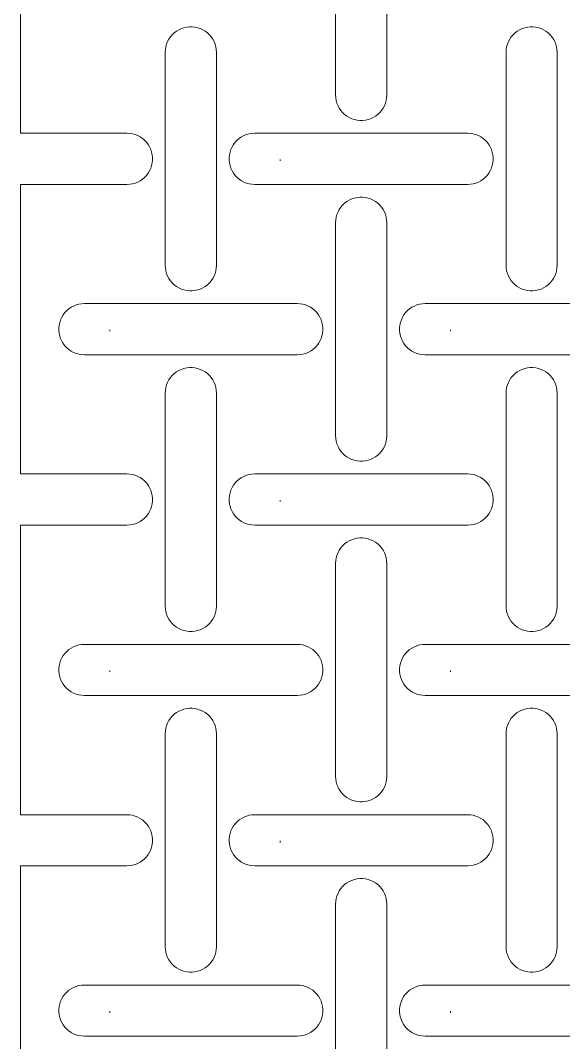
# Model space of a CAD drawing. Header units: metres. Extents: x 0 to 140, y 0 to 240.
# Drawn here: x 0 to 31.9, y 58.1 to 118.1 of the extents above; entities that cross this region are included whole.
import ezdxf

# ---------------------------------------------------------------- set-up
doc = ezdxf.new("R2010")
doc.units = ezdxf.units.M
doc.layers.add('TOP', color=1, linetype='Continuous', lineweight=0)

msp = doc.modelspace()

# ---------------------------------------------------------------- linework, layer by layer
at = {"layer": 'TOP'}
for p, q in [((0, 111.5), (0, 128.5)), ((18.5, 113.75), (18.5, 126.25)), ((21.5, 113.75), (21.5, 126.25)), ((9.297, 117.575), (9.445, 117.643)), ((9.445, 117.643), (9.599, 117.695)), ((9.599, 117.695), (9.757, 117.73)), ((9.757, 117.73), (9.919, 117.748)), ((9.919, 117.748), (10.081, 117.748)), ((10.081, 117.748), (10.243, 117.73)), ((10.243, 117.73), (10.401, 117.695)), ((10.401, 117.695), (10.555, 117.643)), ((10.555, 117.643), (10.703, 117.575)), ((29.297, 117.575), (29.445, 117.643)), ((29.445, 117.643), (29.599, 117.695)), ((29.599, 117.695), (29.757, 117.73)), ((29.757, 117.73), (29.919, 117.748)), ((29.919, 117.748), (30.081, 117.748)), ((30.081, 117.748), (30.243, 117.73)), ((30.243, 117.73), (30.401, 117.695)), ((30.401, 117.695), (30.555, 117.643)), ((30.555, 117.643), (30.703, 117.575)), ((8.639, 116.88), (8.715, 117.023)), ((8.715, 117.023), (8.806, 117.158)), ((8.806, 117.158), (8.911, 117.282)), ((8.911, 117.282), (9.029, 117.393)), ((9.029, 117.393), (9.158, 117.492)), ((9.158, 117.492), (9.297, 117.575)), ((10.703, 117.575), (10.842, 117.492)), ((10.842, 117.492), (10.971, 117.393)), ((10.971, 117.393), (11.089, 117.282)), ((11.089, 117.282), (11.194, 117.158)), ((11.194, 117.158), (11.285, 117.023)), ((11.285, 117.023), (11.361, 116.88)), ((28.639, 116.88), (28.715, 117.023)), ((28.715, 117.023), (28.806, 117.158)), ((28.806, 117.158), (28.911, 117.282)), ((28.911, 117.282), (29.029, 117.393)), ((29.029, 117.393), (29.158, 117.492)), ((29.158, 117.492), (29.297, 117.575)), ((30.703, 117.575), (30.842, 117.492)), ((30.842, 117.492), (30.971, 117.393)), ((30.971, 117.393), (31.089, 117.282)), ((31.089, 117.282), (31.194, 117.158)), ((31.194, 117.158), (31.285, 117.023)), ((31.285, 117.023), (31.361, 116.88)), ((8.5, 116.25), (8.509, 116.412)), ((8.509, 116.412), (8.535, 116.572)), ((8.535, 116.572), (8.579, 116.729)), ((8.579, 116.729), (8.639, 116.88)), ((11.361, 116.88), (11.421, 116.729)), ((11.421, 116.729), (11.465, 116.572)), ((11.465, 116.572), (11.491, 116.412)), ((11.491, 116.412), (11.5, 116.25)), ((28.5, 116.25), (28.509, 116.412)), ((28.509, 116.412), (28.535, 116.572)), ((28.535, 116.572), (28.579, 116.729)), ((28.579, 116.729), (28.639, 116.88)), ((31.361, 116.88), (31.421, 116.729)), ((31.421, 116.729), (31.465, 116.572)), ((31.465, 116.572), (31.491, 116.412)), ((31.491, 116.412), (31.5, 116.25)), ((8.5, 103.75), (8.5, 116.25)), ((11.5, 103.75), (11.5, 116.25)), ((28.5, 103.75), (28.5, 116.25)), ((31.5, 103.75), (31.5, 116.25)), ((18.5, 113.75), (18.509, 113.588)), ((18.509, 113.588), (18.535, 113.428)), ((18.535, 113.428), (18.579, 113.271)), ((21.421, 113.271), (21.465, 113.428)), ((21.465, 113.428), (21.491, 113.588)), ((21.491, 113.588), (21.5, 113.75)), ((18.579, 113.271), (18.639, 113.12)), ((18.639, 113.12), (18.715, 112.977)), ((18.715, 112.977), (18.806, 112.842)), ((18.806, 112.842), (18.911, 112.718)), ((21.089, 112.718), (21.194, 112.842)), ((21.194, 112.842), (21.285, 112.977)), ((21.285, 112.977), (21.361, 113.12)), ((21.361, 113.12), (21.421, 113.271)), ((18.911, 112.718), (19.029, 112.607)), ((19.029, 112.607), (19.158, 112.508)), ((19.158, 112.508), (19.297, 112.425)), ((19.297, 112.425), (19.445, 112.357)), ((19.445, 112.357), (19.599, 112.305)), ((19.599, 112.305), (19.757, 112.27)), ((19.757, 112.27), (19.919, 112.252)), ((19.919, 112.252), (20.081, 112.252)), ((20.081, 112.252), (20.243, 112.27)), ((20.243, 112.27), (20.401, 112.305)), ((20.401, 112.305), (20.555, 112.357)), ((20.555, 112.357), (20.703, 112.425)), ((20.703, 112.425), (20.842, 112.508)), ((20.842, 112.508), (20.971, 112.607)), ((20.971, 112.607), (21.089, 112.718)), ((0, 111.5), (6.25, 111.5)), ((6.25, 111.5), (6.412, 111.491)), ((6.412, 111.491), (6.572, 111.465)), ((6.572, 111.465), (6.729, 111.421)), ((6.729, 111.421), (6.88, 111.361)), ((6.88, 111.361), (7.023, 111.285)), ((7.023, 111.285), (7.158, 111.194)), ((7.158, 111.194), (7.282, 111.089)), ((7.282, 111.089), (7.393, 110.971)), ((12.607, 110.971), (12.718, 111.089)), ((12.718, 111.089), (12.842, 111.194)), ((12.842, 111.194), (12.977, 111.285)), ((12.977, 111.285), (13.12, 111.361)), ((13.12, 111.361), (13.271, 111.421)), ((13.271, 111.421), (13.428, 111.465)), ((13.428, 111.465), (13.588, 111.491)), ((13.588, 111.491), (13.75, 111.5)), ((13.75, 111.5), (26.25, 111.5)), ((26.25, 111.5), (26.412, 111.491)), ((26.412, 111.491), (26.572, 111.465)), ((26.572, 111.465), (26.729, 111.421)), ((26.729, 111.421), (26.88, 111.361)), ((26.88, 111.361), (27.023, 111.285)), ((27.023, 111.285), (27.158, 111.194)), ((27.158, 111.194), (27.282, 111.089)), ((27.282, 111.089), (27.393, 110.971)), ((7.393, 110.971), (7.492, 110.842)), ((7.492, 110.842), (7.575, 110.703)), ((7.575, 110.703), (7.643, 110.555)), ((7.643, 110.555), (7.695, 110.401)), ((7.695, 110.401), (7.73, 110.243)), ((12.27, 110.243), (12.305, 110.401)), ((12.305, 110.401), (12.357, 110.555)), ((12.357, 110.555), (12.425, 110.703)), ((12.425, 110.703), (12.508, 110.842)), ((12.508, 110.842), (12.607, 110.971)), ((27.393, 110.971), (27.492, 110.842)), ((27.492, 110.842), (27.575, 110.703)), ((27.575, 110.703), (27.643, 110.555)), ((27.643, 110.555), (27.695, 110.401)), ((27.695, 110.401), (27.73, 110.243)), ((7.73, 110.243), (7.748, 110.081)), ((7.748, 109.919), (7.73, 109.757)), ((7.748, 110.081), (7.748, 109.919)), ((12.252, 110.081), (12.27, 110.243)), ((12.252, 109.919), (12.252, 110.081)), ((12.27, 109.757), (12.252, 109.919)), ((27.73, 110.243), (27.748, 110.081)), ((27.748, 109.919), (27.73, 109.757)), ((27.748, 110.081), (27.748, 109.919)), ((7.575, 109.297), (7.492, 109.158)), ((7.643, 109.445), (7.575, 109.297)), ((7.695, 109.599), (7.643, 109.445)), ((7.73, 109.757), (7.695, 109.599)), ((12.305, 109.599), (12.27, 109.757)), ((12.357, 109.445), (12.305, 109.599)), ((12.425, 109.297), (12.357, 109.445)), ((12.508, 109.158), (12.425, 109.297)), ((27.575, 109.297), (27.492, 109.158)), ((27.643, 109.445), (27.575, 109.297)), ((27.695, 109.599), (27.643, 109.445)), ((27.73, 109.757), (27.695, 109.599)), ((6.88, 108.639), (6.729, 108.579)), ((7.023, 108.715), (6.88, 108.639)), ((7.158, 108.806), (7.023, 108.715)), ((7.282, 108.911), (7.158, 108.806)), ((7.393, 109.029), (7.282, 108.911)), ((7.492, 109.158), (7.393, 109.029)), ((12.607, 109.029), (12.508, 109.158)), ((12.718, 108.911), (12.607, 109.029)), ((12.842, 108.806), (12.718, 108.911)), ((12.977, 108.715), (12.842, 108.806)), ((13.12, 108.639), (12.977, 108.715)), ((13.271, 108.579), (13.12, 108.639)), ((26.88, 108.639), (26.729, 108.579)), ((27.023, 108.715), (26.88, 108.639)), ((27.158, 108.806), (27.023, 108.715)), ((27.282, 108.911), (27.158, 108.806)), ((27.393, 109.029), (27.282, 108.911)), ((27.492, 109.158), (27.393, 109.029)), ((0, 108.5), (6.25, 108.5)), ((0, 91.5), (0, 108.5)), ((6.412, 108.509), (6.25, 108.5)), ((6.572, 108.535), (6.412, 108.509)), ((6.729, 108.579), (6.572, 108.535)), ((13.428, 108.535), (13.271, 108.579)), ((13.588, 108.509), (13.428, 108.535)), ((13.75, 108.5), (13.588, 108.509)), ((13.75, 108.5), (26.25, 108.5)), ((26.412, 108.509), (26.25, 108.5)), ((26.572, 108.535), (26.412, 108.509)), ((26.729, 108.579), (26.572, 108.535)), ((19.029, 107.393), (19.158, 107.492)), ((19.158, 107.492), (19.297, 107.575)), ((19.297, 107.575), (19.445, 107.643)), ((19.445, 107.643), (19.599, 107.695)), ((19.599, 107.695), (19.757, 107.73)), ((19.757, 107.73), (19.919, 107.748)), ((19.919, 107.748), (20.081, 107.748)), ((20.081, 107.748), (20.243, 107.73)), ((20.243, 107.73), (20.401, 107.695)), ((20.401, 107.695), (20.555, 107.643)), ((20.555, 107.643), (20.703, 107.575)), ((20.703, 107.575), (20.842, 107.492)), ((20.842, 107.492), (20.971, 107.393)), ((18.579, 106.729), (18.639, 106.88)), ((18.639, 106.88), (18.715, 107.023)), ((18.715, 107.023), (18.806, 107.158)), ((18.806, 107.158), (18.911, 107.282)), ((18.911, 107.282), (19.029, 107.393)), ((20.971, 107.393), (21.089, 107.282)), ((21.089, 107.282), (21.194, 107.158)), ((21.194, 107.158), (21.285, 107.023)), ((21.285, 107.023), (21.361, 106.88)), ((21.361, 106.88), (21.421, 106.729)), ((18.5, 106.25), (18.509, 106.412)), ((18.5, 93.75), (18.5, 106.25)), ((18.509, 106.412), (18.535, 106.572)), ((18.535, 106.572), (18.579, 106.729)), ((21.421, 106.729), (21.465, 106.572)), ((21.465, 106.572), (21.491, 106.412)), ((21.491, 106.412), (21.5, 106.25)), ((21.5, 93.75), (21.5, 106.25)), ((8.5, 103.75), (8.509, 103.588)), ((8.509, 103.588), (8.535, 103.428)), ((8.535, 103.428), (8.579, 103.271)), ((8.579, 103.271), (8.639, 103.12)), ((11.361, 103.12), (11.421, 103.271)), ((11.421, 103.271), (11.465, 103.428)), ((11.465, 103.428), (11.491, 103.588)), ((11.491, 103.588), (11.5, 103.75)), ((28.5, 103.75), (28.509, 103.588)), ((28.509, 103.588), (28.535, 103.428)), ((28.535, 103.428), (28.579, 103.271)), ((28.579, 103.271), (28.639, 103.12)), ((31.361, 103.12), (31.421, 103.271)), ((31.421, 103.271), (31.465, 103.428)), ((31.465, 103.428), (31.491, 103.588)), ((31.491, 103.588), (31.5, 103.75)), ((8.639, 103.12), (8.715, 102.977)), ((8.715, 102.977), (8.806, 102.842)), ((8.806, 102.842), (8.911, 102.718)), ((8.911, 102.718), (9.029, 102.607)), ((9.029, 102.607), (9.158, 102.508)), ((10.842, 102.508), (10.971, 102.607)), ((10.971, 102.607), (11.089, 102.718)), ((11.089, 102.718), (11.194, 102.842)), ((11.194, 102.842), (11.285, 102.977)), ((11.285, 102.977), (11.361, 103.12)), ((28.639, 103.12), (28.715, 102.977)), ((28.715, 102.977), (28.806, 102.842)), ((28.806, 102.842), (28.911, 102.718)), ((28.911, 102.718), (29.029, 102.607)), ((29.029, 102.607), (29.158, 102.508)), ((30.842, 102.508), (30.971, 102.607)), ((30.971, 102.607), (31.089, 102.718)), ((31.089, 102.718), (31.194, 102.842)), ((31.194, 102.842), (31.285, 102.977)), ((31.285, 102.977), (31.361, 103.12)), ((9.158, 102.508), (9.297, 102.425)), ((9.297, 102.425), (9.445, 102.357)), ((9.445, 102.357), (9.599, 102.305)), ((9.599, 102.305), (9.757, 102.27)), ((9.757, 102.27), (9.919, 102.252)), ((9.919, 102.252), (10.081, 102.252)), ((10.081, 102.252), (10.243, 102.27)), ((10.243, 102.27), (10.401, 102.305)), ((10.401, 102.305), (10.555, 102.357)), ((10.555, 102.357), (10.703, 102.425)), ((10.703, 102.425), (10.842, 102.508)), ((29.158, 102.508), (29.297, 102.425)), ((29.297, 102.425), (29.445, 102.357)), ((29.445, 102.357), (29.599, 102.305)), ((29.599, 102.305), (29.757, 102.27)), ((29.757, 102.27), (29.919, 102.252)), ((29.919, 102.252), (30.081, 102.252)), ((30.081, 102.252), (30.243, 102.27)), ((30.243, 102.27), (30.401, 102.305)), ((30.401, 102.305), (30.555, 102.357)), ((30.555, 102.357), (30.703, 102.425)), ((30.703, 102.425), (30.842, 102.508)), ((3.12, 101.361), (3.271, 101.421)), ((3.271, 101.421), (3.428, 101.465)), ((3.428, 101.465), (3.588, 101.491)), ((3.588, 101.491), (3.75, 101.5)), ((3.75, 101.5), (16.25, 101.5)), ((16.25, 101.5), (16.412, 101.491)), ((16.412, 101.491), (16.572, 101.465)), ((16.572, 101.465), (16.729, 101.421)), ((16.729, 101.421), (16.88, 101.361)), ((23.12, 101.361), (23.271, 101.421)), ((23.271, 101.421), (23.428, 101.465)), ((23.428, 101.465), (23.588, 101.491)), ((23.588, 101.491), (23.75, 101.5)), ((23.75, 101.5), (36.25, 101.5)), ((2.425, 100.703), (2.508, 100.842)), ((2.508, 100.842), (2.607, 100.971)), ((2.607, 100.971), (2.718, 101.089)), ((2.718, 101.089), (2.842, 101.194)), ((2.842, 101.194), (2.977, 101.285)), ((2.977, 101.285), (3.12, 101.361)), ((16.88, 101.361), (17.023, 101.285)), ((17.023, 101.285), (17.158, 101.194)), ((17.158, 101.194), (17.282, 101.089)), ((17.282, 101.089), (17.393, 100.971)), ((17.393, 100.971), (17.492, 100.842)), ((17.492, 100.842), (17.575, 100.703)), ((22.425, 100.703), (22.508, 100.842)), ((22.508, 100.842), (22.607, 100.971)), ((22.607, 100.971), (22.718, 101.089)), ((22.718, 101.089), (22.842, 101.194)), ((22.842, 101.194), (22.977, 101.285)), ((22.977, 101.285), (23.12, 101.361)), ((2.252, 100.081), (2.27, 100.243)), ((2.27, 100.243), (2.305, 100.401)), ((2.305, 100.401), (2.357, 100.555)), ((2.357, 100.555), (2.425, 100.703)), ((17.575, 100.703), (17.643, 100.555)), ((17.643, 100.555), (17.695, 100.401)), ((17.695, 100.401), (17.73, 100.243)), ((17.73, 100.243), (17.748, 100.081)), ((22.252, 100.081), (22.27, 100.243)), ((22.27, 100.243), (22.305, 100.401)), ((22.305, 100.401), (22.357, 100.555)), ((22.357, 100.555), (22.425, 100.703)), ((2.252, 99.919), (2.252, 100.081)), ((2.27, 99.757), (2.252, 99.919)), ((2.305, 99.599), (2.27, 99.757)), ((17.73, 99.757), (17.695, 99.599)), ((17.748, 99.919), (17.73, 99.757)), ((17.748, 100.081), (17.748, 99.919)), ((22.252, 99.919), (22.252, 100.081)), ((22.27, 99.757), (22.252, 99.919)), ((22.305, 99.599), (22.27, 99.757)), ((2.357, 99.445), (2.305, 99.599)), ((2.425, 99.297), (2.357, 99.445)), ((2.508, 99.158), (2.425, 99.297)), ((2.607, 99.029), (2.508, 99.158)), ((2.718, 98.911), (2.607, 99.029)), ((17.393, 99.029), (17.282, 98.911)), ((17.492, 99.158), (17.393, 99.029)), ((17.575, 99.297), (17.492, 99.158)), ((17.643, 99.445), (17.575, 99.297)), ((17.695, 99.599), (17.643, 99.445)), ((22.357, 99.445), (22.305, 99.599)), ((22.425, 99.297), (22.357, 99.445)), ((22.508, 99.158), (22.425, 99.297)), ((22.607, 99.029), (22.508, 99.158)), ((22.718, 98.911), (22.607, 99.029)), ((2.842, 98.806), (2.718, 98.911)), ((2.977, 98.715), (2.842, 98.806)), ((3.12, 98.639), (2.977, 98.715)), ((3.271, 98.579), (3.12, 98.639)), ((3.428, 98.535), (3.271, 98.579)), ((3.588, 98.509), (3.428, 98.535)), ((3.75, 98.5), (3.588, 98.509)), ((3.75, 98.5), (16.25, 98.5)), ((16.412, 98.509), (16.25, 98.5)), ((16.572, 98.535), (16.412, 98.509)), ((16.729, 98.579), (16.572, 98.535)), ((16.88, 98.639), (16.729, 98.579)), ((17.023, 98.715), (16.88, 98.639)), ((17.158, 98.806), (17.023, 98.715)), ((17.282, 98.911), (17.158, 98.806)), ((22.842, 98.806), (22.718, 98.911)), ((22.977, 98.715), (22.842, 98.806)), ((23.12, 98.639), (22.977, 98.715)), ((23.271, 98.579), (23.12, 98.639)), ((23.428, 98.535), (23.271, 98.579)), ((23.588, 98.509), (23.428, 98.535)), ((23.75, 98.5), (23.588, 98.509)), ((23.75, 98.5), (36.25, 98.5)), ((8.806, 97.158), (8.911, 97.282)), ((8.911, 97.282), (9.029, 97.393)), ((9.029, 97.393), (9.158, 97.492)), ((9.158, 97.492), (9.297, 97.575)), ((9.297, 97.575), (9.445, 97.643)), ((9.445, 97.643), (9.599, 97.695)), ((9.599, 97.695), (9.757, 97.73)), ((9.757, 97.73), (9.919, 97.748)), ((9.919, 97.748), (10.081, 97.748)), ((10.081, 97.748), (10.243, 97.73)), ((10.243, 97.73), (10.401, 97.695)), ((10.401, 97.695), (10.555, 97.643)), ((10.555, 97.643), (10.703, 97.575)), ((10.703, 97.575), (10.842, 97.492)), ((10.842, 97.492), (10.971, 97.393)), ((10.971, 97.393), (11.089, 97.282)), ((11.089, 97.282), (11.194, 97.158)), ((28.806, 97.158), (28.911, 97.282)), ((28.911, 97.282), (29.029, 97.393)), ((29.029, 97.393), (29.158, 97.492)), ((29.158, 97.492), (29.297, 97.575)), ((29.297, 97.575), (29.445, 97.643)), ((29.445, 97.643), (29.599, 97.695)), ((29.599, 97.695), (29.757, 97.73)), ((29.757, 97.73), (29.919, 97.748)), ((29.919, 97.748), (30.081, 97.748)), ((30.081, 97.748), (30.243, 97.73)), ((30.243, 97.73), (30.401, 97.695)), ((30.401, 97.695), (30.555, 97.643)), ((30.555, 97.643), (30.703, 97.575)), ((30.703, 97.575), (30.842, 97.492)), ((30.842, 97.492), (30.971, 97.393)), ((30.971, 97.393), (31.089, 97.282)), ((31.089, 97.282), (31.194, 97.158)), ((8.535, 96.572), (8.579, 96.729)), ((8.579, 96.729), (8.639, 96.88)), ((8.639, 96.88), (8.715, 97.023)), ((8.715, 97.023), (8.806, 97.158)), ((11.194, 97.158), (11.285, 97.023)), ((11.285, 97.023), (11.361, 96.88)), ((11.361, 96.88), (11.421, 96.729)), ((11.421, 96.729), (11.465, 96.572)), ((28.535, 96.572), (28.579, 96.729)), ((28.579, 96.729), (28.639, 96.88)), ((28.639, 96.88), (28.715, 97.023)), ((28.715, 97.023), (28.806, 97.158)), ((31.194, 97.158), (31.285, 97.023)), ((31.285, 97.023), (31.361, 96.88)), ((31.361, 96.88), (31.421, 96.729)), ((31.421, 96.729), (31.465, 96.572)), ((8.5, 96.25), (8.509, 96.412)), ((8.5, 83.75), (8.5, 96.25)), ((8.509, 96.412), (8.535, 96.572)), ((11.465, 96.572), (11.491, 96.412)), ((11.491, 96.412), (11.5, 96.25)), ((11.5, 83.75), (11.5, 96.25)), ((28.5, 96.25), (28.509, 96.412)), ((28.5, 83.75), (28.5, 96.25)), ((28.509, 96.412), (28.535, 96.572)), ((31.465, 96.572), (31.491, 96.412)), ((31.491, 96.412), (31.5, 96.25)), ((31.5, 83.75), (31.5, 96.25)), ((18.5, 93.75), (18.509, 93.588)), ((21.491, 93.588), (21.5, 93.75)), ((18.509, 93.588), (18.535, 93.428)), ((18.535, 93.428), (18.579, 93.271)), ((18.579, 93.271), (18.639, 93.12)), ((18.639, 93.12), (18.715, 92.977)), ((21.285, 92.977), (21.361, 93.12)), ((21.361, 93.12), (21.421, 93.271)), ((21.421, 93.271), (21.465, 93.428)), ((21.465, 93.428), (21.491, 93.588)), ((18.715, 92.977), (18.806, 92.842)), ((18.806, 92.842), (18.911, 92.718)), ((18.911, 92.718), (19.029, 92.607)), ((19.029, 92.607), (19.158, 92.508)), ((19.158, 92.508), (19.297, 92.425)), ((19.297, 92.425), (19.445, 92.357)), ((20.555, 92.357), (20.703, 92.425)), ((20.703, 92.425), (20.842, 92.508)), ((20.842, 92.508), (20.971, 92.607)), ((20.971, 92.607), (21.089, 92.718)), ((21.089, 92.718), (21.194, 92.842)), ((21.194, 92.842), (21.285, 92.977)), ((19.445, 92.357), (19.599, 92.305)), ((19.599, 92.305), (19.757, 92.27)), ((19.757, 92.27), (19.919, 92.252)), ((19.919, 92.252), (20.081, 92.252)), ((20.081, 92.252), (20.243, 92.27)), ((20.243, 92.27), (20.401, 92.305)), ((20.401, 92.305), (20.555, 92.357)), ((0, 91.5), (6.25, 91.5)), ((6.25, 91.5), (6.412, 91.491)), ((6.412, 91.491), (6.572, 91.465)), ((6.572, 91.465), (6.729, 91.421)), ((6.729, 91.421), (6.88, 91.361)), ((6.88, 91.361), (7.023, 91.285)), ((7.023, 91.285), (7.158, 91.194)), ((12.842, 91.194), (12.977, 91.285)), ((12.977, 91.285), (13.12, 91.361)), ((13.12, 91.361), (13.271, 91.421)), ((13.271, 91.421), (13.428, 91.465)), ((13.428, 91.465), (13.588, 91.491)), ((13.588, 91.491), (13.75, 91.5)), ((13.75, 91.5), (26.25, 91.5)), ((26.25, 91.5), (26.412, 91.491)), ((26.412, 91.491), (26.572, 91.465)), ((26.572, 91.465), (26.729, 91.421)), ((26.729, 91.421), (26.88, 91.361)), ((26.88, 91.361), (27.023, 91.285)), ((27.023, 91.285), (27.158, 91.194)), ((7.158, 91.194), (7.282, 91.089)), ((7.282, 91.089), (7.393, 90.971)), ((7.393, 90.971), (7.492, 90.842)), ((7.492, 90.842), (7.575, 90.703)), ((7.575, 90.703), (7.643, 90.555)), ((12.357, 90.555), (12.425, 90.703)), ((12.425, 90.703), (12.508, 90.842)), ((12.508, 90.842), (12.607, 90.971)), ((12.607, 90.971), (12.718, 91.089)), ((12.718, 91.089), (12.842, 91.194)), ((27.158, 91.194), (27.282, 91.089)), ((27.282, 91.089), (27.393, 90.971)), ((27.393, 90.971), (27.492, 90.842)), ((27.492, 90.842), (27.575, 90.703)), ((27.575, 90.703), (27.643, 90.555)), ((7.643, 90.555), (7.695, 90.401)), ((7.695, 90.401), (7.73, 90.243)), ((7.73, 90.243), (7.748, 90.081)), ((7.748, 90.081), (7.748, 89.919)), ((12.252, 90.081), (12.27, 90.243)), ((12.252, 89.919), (12.252, 90.081)), ((12.27, 90.243), (12.305, 90.401)), ((12.305, 90.401), (12.357, 90.555)), ((27.643, 90.555), (27.695, 90.401)), ((27.695, 90.401), (27.73, 90.243)), ((27.73, 90.243), (27.748, 90.081)), ((27.748, 90.081), (27.748, 89.919)), ((7.643, 89.445), (7.575, 89.297)), ((7.695, 89.599), (7.643, 89.445)), ((7.73, 89.757), (7.695, 89.599)), ((7.748, 89.919), (7.73, 89.757)), ((12.27, 89.757), (12.252, 89.919)), ((12.305, 89.599), (12.27, 89.757)), ((12.357, 89.445), (12.305, 89.599)), ((12.425, 89.297), (12.357, 89.445)), ((27.643, 89.445), (27.575, 89.297)), ((27.695, 89.599), (27.643, 89.445)), ((27.73, 89.757), (27.695, 89.599)), ((27.748, 89.919), (27.73, 89.757)), ((7.158, 88.806), (7.023, 88.715)), ((7.282, 88.911), (7.158, 88.806)), ((7.393, 89.029), (7.282, 88.911)), ((7.492, 89.158), (7.393, 89.029)), ((7.575, 89.297), (7.492, 89.158)), ((12.508, 89.158), (12.425, 89.297)), ((12.607, 89.029), (12.508, 89.158)), ((12.718, 88.911), (12.607, 89.029)), ((12.842, 88.806), (12.718, 88.911)), ((12.977, 88.715), (12.842, 88.806)), ((27.158, 88.806), (27.023, 88.715)), ((27.282, 88.911), (27.158, 88.806)), ((27.393, 89.029), (27.282, 88.911)), ((27.492, 89.158), (27.393, 89.029)), ((27.575, 89.297), (27.492, 89.158)), ((0, 88.5), (6.25, 88.5)), ((0, 71.5), (0, 88.5)), ((6.412, 88.509), (6.25, 88.5)), ((6.572, 88.535), (6.412, 88.509)), ((6.729, 88.579), (6.572, 88.535)), ((6.88, 88.639), (6.729, 88.579)), ((7.023, 88.715), (6.88, 88.639)), ((13.12, 88.639), (12.977, 88.715)), ((13.271, 88.579), (13.12, 88.639)), ((13.428, 88.535), (13.271, 88.579)), ((13.588, 88.509), (13.428, 88.535)), ((13.75, 88.5), (13.588, 88.509)), ((13.75, 88.5), (26.25, 88.5)), ((26.412, 88.509), (26.25, 88.5)), ((26.572, 88.535), (26.412, 88.509)), ((26.729, 88.579), (26.572, 88.535)), ((26.88, 88.639), (26.729, 88.579)), ((27.023, 88.715), (26.88, 88.639)), ((19.297, 87.575), (19.445, 87.643)), ((19.445, 87.643), (19.599, 87.695)), ((19.599, 87.695), (19.757, 87.73)), ((19.757, 87.73), (19.919, 87.748)), ((19.919, 87.748), (20.081, 87.748)), ((20.081, 87.748), (20.243, 87.73)), ((20.243, 87.73), (20.401, 87.695)), ((20.401, 87.695), (20.555, 87.643)), ((20.555, 87.643), (20.703, 87.575)), ((18.639, 86.88), (18.715, 87.023)), ((18.715, 87.023), (18.806, 87.158)), ((18.806, 87.158), (18.911, 87.282)), ((18.911, 87.282), (19.029, 87.393)), ((19.029, 87.393), (19.158, 87.492)), ((19.158, 87.492), (19.297, 87.575)), ((20.703, 87.575), (20.842, 87.492)), ((20.842, 87.492), (20.971, 87.393)), ((20.971, 87.393), (21.089, 87.282)), ((21.089, 87.282), (21.194, 87.158)), ((21.194, 87.158), (21.285, 87.023)), ((21.285, 87.023), (21.361, 86.88)), ((18.5, 86.25), (18.509, 86.412)), ((18.509, 86.412), (18.535, 86.572)), ((18.535, 86.572), (18.579, 86.729)), ((18.579, 86.729), (18.639, 86.88)), ((21.361, 86.88), (21.421, 86.729)), ((21.421, 86.729), (21.465, 86.572)), ((21.465, 86.572), (21.491, 86.412)), ((21.491, 86.412), (21.5, 86.25)), ((18.5, 73.75), (18.5, 86.25)), ((21.5, 73.75), (21.5, 86.25)), ((8.5, 83.75), (8.509, 83.588)), ((8.509, 83.588), (8.535, 83.428)), ((8.535, 83.428), (8.579, 83.271)), ((11.421, 83.271), (11.465, 83.428)), ((11.465, 83.428), (11.491, 83.588)), ((11.491, 83.588), (11.5, 83.75)), ((28.5, 83.75), (28.509, 83.588)), ((28.509, 83.588), (28.535, 83.428)), ((28.535, 83.428), (28.579, 83.271)), ((31.421, 83.271), (31.465, 83.428)), ((31.465, 83.428), (31.491, 83.588)), ((31.491, 83.588), (31.5, 83.75)), ((8.579, 83.271), (8.639, 83.12)), ((8.639, 83.12), (8.715, 82.977)), ((8.715, 82.977), (8.806, 82.842)), ((8.806, 82.842), (8.911, 82.718)), ((11.089, 82.718), (11.194, 82.842)), ((11.194, 82.842), (11.285, 82.977)), ((11.285, 82.977), (11.361, 83.12)), ((11.361, 83.12), (11.421, 83.271)), ((28.579, 83.271), (28.639, 83.12)), ((28.639, 83.12), (28.715, 82.977)), ((28.715, 82.977), (28.806, 82.842)), ((28.806, 82.842), (28.911, 82.718)), ((31.089, 82.718), (31.194, 82.842)), ((31.194, 82.842), (31.285, 82.977)), ((31.285, 82.977), (31.361, 83.12)), ((31.361, 83.12), (31.421, 83.271)), ((8.911, 82.718), (9.029, 82.607)), ((9.029, 82.607), (9.158, 82.508)), ((9.158, 82.508), (9.297, 82.425)), ((9.297, 82.425), (9.445, 82.357)), ((9.445, 82.357), (9.599, 82.305)), ((9.599, 82.305), (9.757, 82.27)), ((9.757, 82.27), (9.919, 82.252)), ((9.919, 82.252), (10.081, 82.252)), ((10.081, 82.252), (10.243, 82.27)), ((10.243, 82.27), (10.401, 82.305)), ((10.401, 82.305), (10.555, 82.357)), ((10.555, 82.357), (10.703, 82.425)), ((10.703, 82.425), (10.842, 82.508)), ((10.842, 82.508), (10.971, 82.607)), ((10.971, 82.607), (11.089, 82.718)), ((28.911, 82.718), (29.029, 82.607)), ((29.029, 82.607), (29.158, 82.508)), ((29.158, 82.508), (29.297, 82.425)), ((29.297, 82.425), (29.445, 82.357)), ((29.445, 82.357), (29.599, 82.305)), ((29.599, 82.305), (29.757, 82.27)), ((29.757, 82.27), (29.919, 82.252)), ((29.919, 82.252), (30.081, 82.252)), ((30.081, 82.252), (30.243, 82.27)), ((30.243, 82.27), (30.401, 82.305)), ((30.401, 82.305), (30.555, 82.357)), ((30.555, 82.357), (30.703, 82.425)), ((30.703, 82.425), (30.842, 82.508)), ((30.842, 82.508), (30.971, 82.607)), ((30.971, 82.607), (31.089, 82.718)), ((2.607, 80.971), (2.718, 81.089)), ((2.718, 81.089), (2.842, 81.194)), ((2.842, 81.194), (2.977, 81.285)), ((2.977, 81.285), (3.12, 81.361)), ((3.12, 81.361), (3.271, 81.421)), ((3.271, 81.421), (3.428, 81.465)), ((3.428, 81.465), (3.588, 81.491)), ((3.588, 81.491), (3.75, 81.5)), ((3.75, 81.5), (16.25, 81.5)), ((16.25, 81.5), (16.412, 81.491)), ((16.412, 81.491), (16.572, 81.465)), ((16.572, 81.465), (16.729, 81.421)), ((16.729, 81.421), (16.88, 81.361)), ((16.88, 81.361), (17.023, 81.285)), ((17.023, 81.285), (17.158, 81.194)), ((17.158, 81.194), (17.282, 81.089)), ((17.282, 81.089), (17.393, 80.971)), ((22.607, 80.971), (22.718, 81.089)), ((22.718, 81.089), (22.842, 81.194)), ((22.842, 81.194), (22.977, 81.285)), ((22.977, 81.285), (23.12, 81.361)), ((23.12, 81.361), (23.271, 81.421)), ((23.271, 81.421), (23.428, 81.465)), ((23.428, 81.465), (23.588, 81.491)), ((23.588, 81.491), (23.75, 81.5)), ((23.75, 81.5), (36.25, 81.5)), ((2.27, 80.243), (2.305, 80.401)), ((2.305, 80.401), (2.357, 80.555)), ((2.357, 80.555), (2.425, 80.703)), ((2.425, 80.703), (2.508, 80.842)), ((2.508, 80.842), (2.607, 80.971)), ((17.393, 80.971), (17.492, 80.842)), ((17.492, 80.842), (17.575, 80.703)), ((17.575, 80.703), (17.643, 80.555)), ((17.643, 80.555), (17.695, 80.401)), ((17.695, 80.401), (17.73, 80.243)), ((22.27, 80.243), (22.305, 80.401)), ((22.305, 80.401), (22.357, 80.555)), ((22.357, 80.555), (22.425, 80.703)), ((22.425, 80.703), (22.508, 80.842)), ((22.508, 80.842), (22.607, 80.971)), ((2.252, 80.081), (2.27, 80.243)), ((2.252, 79.919), (2.252, 80.081)), ((2.27, 79.757), (2.252, 79.919)), ((17.73, 80.243), (17.748, 80.081)), ((17.748, 79.919), (17.73, 79.757)), ((17.748, 80.081), (17.748, 79.919)), ((22.252, 80.081), (22.27, 80.243)), ((22.252, 79.919), (22.252, 80.081)), ((22.27, 79.757), (22.252, 79.919)), ((2.305, 79.599), (2.27, 79.757)), ((2.357, 79.445), (2.305, 79.599)), ((2.425, 79.297), (2.357, 79.445)), ((2.508, 79.158), (2.425, 79.297)), ((17.575, 79.297), (17.492, 79.158)), ((17.643, 79.445), (17.575, 79.297)), ((17.695, 79.599), (17.643, 79.445)), ((17.73, 79.757), (17.695, 79.599)), ((22.305, 79.599), (22.27, 79.757)), ((22.357, 79.445), (22.305, 79.599)), ((22.425, 79.297), (22.357, 79.445)), ((22.508, 79.158), (22.425, 79.297)), ((2.607, 79.029), (2.508, 79.158)), ((2.718, 78.911), (2.607, 79.029)), ((2.842, 78.806), (2.718, 78.911)), ((2.977, 78.715), (2.842, 78.806)), ((3.12, 78.639), (2.977, 78.715)), ((3.271, 78.579), (3.12, 78.639)), ((16.88, 78.639), (16.729, 78.579)), ((17.023, 78.715), (16.88, 78.639)), ((17.158, 78.806), (17.023, 78.715)), ((17.282, 78.911), (17.158, 78.806)), ((17.393, 79.029), (17.282, 78.911)), ((17.492, 79.158), (17.393, 79.029)), ((22.607, 79.029), (22.508, 79.158)), ((22.718, 78.911), (22.607, 79.029)), ((22.842, 78.806), (22.718, 78.911)), ((22.977, 78.715), (22.842, 78.806)), ((23.12, 78.639), (22.977, 78.715)), ((23.271, 78.579), (23.12, 78.639)), ((3.428, 78.535), (3.271, 78.579)), ((3.588, 78.509), (3.428, 78.535)), ((3.75, 78.5), (3.588, 78.509)), ((3.75, 78.5), (16.25, 78.5)), ((16.412, 78.509), (16.25, 78.5)), ((16.572, 78.535), (16.412, 78.509)), ((16.729, 78.579), (16.572, 78.535)), ((23.428, 78.535), (23.271, 78.579)), ((23.588, 78.509), (23.428, 78.535)), ((23.75, 78.5), (23.588, 78.509)), ((23.75, 78.5), (36.25, 78.5)), ((9.029, 77.393), (9.158, 77.492)), ((9.158, 77.492), (9.297, 77.575)), ((9.297, 77.575), (9.445, 77.643)), ((9.445, 77.643), (9.599, 77.695)), ((9.599, 77.695), (9.757, 77.73)), ((9.757, 77.73), (9.919, 77.748)), ((9.919, 77.748), (10.081, 77.748)), ((10.081, 77.748), (10.243, 77.73)), ((10.243, 77.73), (10.401, 77.695)), ((10.401, 77.695), (10.555, 77.643)), ((10.555, 77.643), (10.703, 77.575)), ((10.703, 77.575), (10.842, 77.492)), ((10.842, 77.492), (10.971, 77.393)), ((29.029, 77.393), (29.158, 77.492)), ((29.158, 77.492), (29.297, 77.575)), ((29.297, 77.575), (29.445, 77.643)), ((29.445, 77.643), (29.599, 77.695)), ((29.599, 77.695), (29.757, 77.73)), ((29.757, 77.73), (29.919, 77.748)), ((29.919, 77.748), (30.081, 77.748)), ((30.081, 77.748), (30.243, 77.73)), ((30.243, 77.73), (30.401, 77.695)), ((30.401, 77.695), (30.555, 77.643)), ((30.555, 77.643), (30.703, 77.575)), ((30.703, 77.575), (30.842, 77.492)), ((30.842, 77.492), (30.971, 77.393)), ((8.579, 76.729), (8.639, 76.88)), ((8.639, 76.88), (8.715, 77.023)), ((8.715, 77.023), (8.806, 77.158)), ((8.806, 77.158), (8.911, 77.282)), ((8.911, 77.282), (9.029, 77.393)), ((10.971, 77.393), (11.089, 77.282)), ((11.089, 77.282), (11.194, 77.158)), ((11.194, 77.158), (11.285, 77.023)), ((11.285, 77.023), (11.361, 76.88)), ((11.361, 76.88), (11.421, 76.729)), ((28.579, 76.729), (28.639, 76.88)), ((28.639, 76.88), (28.715, 77.023)), ((28.715, 77.023), (28.806, 77.158)), ((28.806, 77.158), (28.911, 77.282)), ((28.911, 77.282), (29.029, 77.393)), ((30.971, 77.393), (31.089, 77.282)), ((31.089, 77.282), (31.194, 77.158)), ((31.194, 77.158), (31.285, 77.023)), ((31.285, 77.023), (31.361, 76.88)), ((31.361, 76.88), (31.421, 76.729)), ((8.5, 76.25), (8.509, 76.412)), ((8.5, 63.75), (8.5, 76.25)), ((8.509, 76.412), (8.535, 76.572)), ((8.535, 76.572), (8.579, 76.729)), ((11.421, 76.729), (11.465, 76.572)), ((11.465, 76.572), (11.491, 76.412)), ((11.491, 76.412), (11.5, 76.25)), ((11.5, 63.75), (11.5, 76.25)), ((28.5, 76.25), (28.509, 76.412)), ((28.5, 63.75), (28.5, 76.25)), ((28.509, 76.412), (28.535, 76.572)), ((28.535, 76.572), (28.579, 76.729)), ((31.421, 76.729), (31.465, 76.572)), ((31.465, 76.572), (31.491, 76.412)), ((31.491, 76.412), (31.5, 76.25)), ((31.5, 63.75), (31.5, 76.25)), ((18.5, 73.75), (18.509, 73.588)), ((18.509, 73.588), (18.535, 73.428)), ((18.535, 73.428), (18.579, 73.271)), ((18.579, 73.271), (18.639, 73.12)), ((21.361, 73.12), (21.421, 73.271)), ((21.421, 73.271), (21.465, 73.428)), ((21.465, 73.428), (21.491, 73.588)), ((21.491, 73.588), (21.5, 73.75)), ((18.639, 73.12), (18.715, 72.977)), ((18.715, 72.977), (18.806, 72.842)), ((18.806, 72.842), (18.911, 72.718)), ((18.911, 72.718), (19.029, 72.607)), ((19.029, 72.607), (19.158, 72.508)), ((20.842, 72.508), (20.971, 72.607)), ((20.971, 72.607), (21.089, 72.718)), ((21.089, 72.718), (21.194, 72.842)), ((21.194, 72.842), (21.285, 72.977)), ((21.285, 72.977), (21.361, 73.12)), ((19.158, 72.508), (19.297, 72.425)), ((19.297, 72.425), (19.445, 72.357)), ((19.445, 72.357), (19.599, 72.305)), ((19.599, 72.305), (19.757, 72.27)), ((19.757, 72.27), (19.919, 72.252)), ((19.919, 72.252), (20.081, 72.252)), ((20.081, 72.252), (20.243, 72.27)), ((20.243, 72.27), (20.401, 72.305)), ((20.401, 72.305), (20.555, 72.357)), ((20.555, 72.357), (20.703, 72.425)), ((20.703, 72.425), (20.842, 72.508)), ((0, 71.5), (6.25, 71.5)), ((6.25, 71.5), (6.412, 71.491)), ((6.412, 71.491), (6.572, 71.465)), ((6.572, 71.465), (6.729, 71.421)), ((6.729, 71.421), (6.88, 71.361)), ((13.12, 71.361), (13.271, 71.421)), ((13.271, 71.421), (13.428, 71.465)), ((13.428, 71.465), (13.588, 71.491)), ((13.588, 71.491), (13.75, 71.5)), ((13.75, 71.5), (26.25, 71.5)), ((26.25, 71.5), (26.412, 71.491)), ((26.412, 71.491), (26.572, 71.465)), ((26.572, 71.465), (26.729, 71.421)), ((26.729, 71.421), (26.88, 71.361)), ((6.88, 71.361), (7.023, 71.285)), ((7.023, 71.285), (7.158, 71.194)), ((7.158, 71.194), (7.282, 71.089)), ((7.282, 71.089), (7.393, 70.971)), ((7.393, 70.971), (7.492, 70.842)), ((7.492, 70.842), (7.575, 70.703)), ((12.425, 70.703), (12.508, 70.842)), ((12.508, 70.842), (12.607, 70.971)), ((12.607, 70.971), (12.718, 71.089)), ((12.718, 71.089), (12.842, 71.194)), ((12.842, 71.194), (12.977, 71.285)), ((12.977, 71.285), (13.12, 71.361)), ((26.88, 71.361), (27.023, 71.285)), ((27.023, 71.285), (27.158, 71.194)), ((27.158, 71.194), (27.282, 71.089)), ((27.282, 71.089), (27.393, 70.971)), ((27.393, 70.971), (27.492, 70.842)), ((27.492, 70.842), (27.575, 70.703)), ((7.575, 70.703), (7.643, 70.555)), ((7.643, 70.555), (7.695, 70.401)), ((7.695, 70.401), (7.73, 70.243)), ((7.73, 70.243), (7.748, 70.081)), ((12.252, 70.081), (12.27, 70.243)), ((12.27, 70.243), (12.305, 70.401)), ((12.305, 70.401), (12.357, 70.555)), ((12.357, 70.555), (12.425, 70.703)), ((27.575, 70.703), (27.643, 70.555)), ((27.643, 70.555), (27.695, 70.401)), ((27.695, 70.401), (27.73, 70.243)), ((27.73, 70.243), (27.748, 70.081)), ((7.73, 69.757), (7.695, 69.599)), ((7.748, 69.919), (7.73, 69.757)), ((7.748, 70.081), (7.748, 69.919)), ((12.252, 69.919), (12.252, 70.081)), ((12.27, 69.757), (12.252, 69.919)), ((12.305, 69.599), (12.27, 69.757)), ((27.73, 69.757), (27.695, 69.599)), ((27.748, 69.919), (27.73, 69.757)), ((27.748, 70.081), (27.748, 69.919)), ((7.393, 69.029), (7.282, 68.911)), ((7.492, 69.158), (7.393, 69.029)), ((7.575, 69.297), (7.492, 69.158)), ((7.643, 69.445), (7.575, 69.297)), ((7.695, 69.599), (7.643, 69.445)), ((12.357, 69.445), (12.305, 69.599)), ((12.425, 69.297), (12.357, 69.445)), ((12.508, 69.158), (12.425, 69.297)), ((12.607, 69.029), (12.508, 69.158)), ((12.718, 68.911), (12.607, 69.029)), ((27.393, 69.029), (27.282, 68.911)), ((27.492, 69.158), (27.393, 69.029)), ((27.575, 69.297), (27.492, 69.158)), ((27.643, 69.445), (27.575, 69.297)), ((27.695, 69.599), (27.643, 69.445)), ((0, 68.5), (6.25, 68.5)), ((0, 51.5), (0, 68.5)), ((6.412, 68.509), (6.25, 68.5)), ((6.572, 68.535), (6.412, 68.509)), ((6.729, 68.579), (6.572, 68.535)), ((6.88, 68.639), (6.729, 68.579)), ((7.023, 68.715), (6.88, 68.639)), ((7.158, 68.806), (7.023, 68.715)), ((7.282, 68.911), (7.158, 68.806)), ((12.842, 68.806), (12.718, 68.911)), ((12.977, 68.715), (12.842, 68.806)), ((13.12, 68.639), (12.977, 68.715)), ((13.271, 68.579), (13.12, 68.639)), ((13.428, 68.535), (13.271, 68.579)), ((13.588, 68.509), (13.428, 68.535)), ((13.75, 68.5), (13.588, 68.509)), ((13.75, 68.5), (26.25, 68.5)), ((26.412, 68.509), (26.25, 68.5)), ((26.572, 68.535), (26.412, 68.509)), ((26.729, 68.579), (26.572, 68.535)), ((26.88, 68.639), (26.729, 68.579)), ((27.023, 68.715), (26.88, 68.639)), ((27.158, 68.806), (27.023, 68.715)), ((27.282, 68.911), (27.158, 68.806)), ((18.806, 67.158), (18.911, 67.282)), ((18.911, 67.282), (19.029, 67.393)), ((19.029, 67.393), (19.158, 67.492)), ((19.158, 67.492), (19.297, 67.575)), ((19.297, 67.575), (19.445, 67.643)), ((19.445, 67.643), (19.599, 67.695)), ((19.599, 67.695), (19.757, 67.73)), ((19.757, 67.73), (19.919, 67.748)), ((19.919, 67.748), (20.081, 67.748)), ((20.081, 67.748), (20.243, 67.73)), ((20.243, 67.73), (20.401, 67.695)), ((20.401, 67.695), (20.555, 67.643)), ((20.555, 67.643), (20.703, 67.575)), ((20.703, 67.575), (20.842, 67.492)), ((20.842, 67.492), (20.971, 67.393)), ((20.971, 67.393), (21.089, 67.282)), ((21.089, 67.282), (21.194, 67.158)), ((18.535, 66.572), (18.579, 66.729)), ((18.579, 66.729), (18.639, 66.88)), ((18.639, 66.88), (18.715, 67.023)), ((18.715, 67.023), (18.806, 67.158)), ((21.194, 67.158), (21.285, 67.023)), ((21.285, 67.023), (21.361, 66.88)), ((21.361, 66.88), (21.421, 66.729)), ((21.421, 66.729), (21.465, 66.572)), ((18.5, 66.25), (18.509, 66.412)), ((18.5, 53.75), (18.5, 66.25)), ((18.509, 66.412), (18.535, 66.572)), ((21.465, 66.572), (21.491, 66.412)), ((21.491, 66.412), (21.5, 66.25)), ((21.5, 53.75), (21.5, 66.25)), ((8.5, 63.75), (8.509, 63.588)), ((11.491, 63.588), (11.5, 63.75)), ((28.5, 63.75), (28.509, 63.588)), ((31.491, 63.588), (31.5, 63.75)), ((8.509, 63.588), (8.535, 63.428)), ((8.535, 63.428), (8.579, 63.271)), ((8.579, 63.271), (8.639, 63.12)), ((8.639, 63.12), (8.715, 62.977)), ((11.285, 62.977), (11.361, 63.12)), ((11.361, 63.12), (11.421, 63.271)), ((11.421, 63.271), (11.465, 63.428)), ((11.465, 63.428), (11.491, 63.588)), ((28.509, 63.588), (28.535, 63.428)), ((28.535, 63.428), (28.579, 63.271)), ((28.579, 63.271), (28.639, 63.12)), ((28.639, 63.12), (28.715, 62.977)), ((31.285, 62.977), (31.361, 63.12)), ((31.361, 63.12), (31.421, 63.271)), ((31.421, 63.271), (31.465, 63.428)), ((31.465, 63.428), (31.491, 63.588)), ((8.715, 62.977), (8.806, 62.842)), ((8.806, 62.842), (8.911, 62.718)), ((8.911, 62.718), (9.029, 62.607)), ((9.029, 62.607), (9.158, 62.508)), ((9.158, 62.508), (9.297, 62.425)), ((9.297, 62.425), (9.445, 62.357)), ((10.555, 62.357), (10.703, 62.425)), ((10.703, 62.425), (10.842, 62.508)), ((10.842, 62.508), (10.971, 62.607)), ((10.971, 62.607), (11.089, 62.718)), ((11.089, 62.718), (11.194, 62.842)), ((11.194, 62.842), (11.285, 62.977)), ((28.715, 62.977), (28.806, 62.842)), ((28.806, 62.842), (28.911, 62.718)), ((28.911, 62.718), (29.029, 62.607)), ((29.029, 62.607), (29.158, 62.508)), ((29.158, 62.508), (29.297, 62.425)), ((29.297, 62.425), (29.445, 62.357)), ((30.555, 62.357), (30.703, 62.425)), ((30.703, 62.425), (30.842, 62.508)), ((30.842, 62.508), (30.971, 62.607)), ((30.971, 62.607), (31.089, 62.718)), ((31.089, 62.718), (31.194, 62.842)), ((31.194, 62.842), (31.285, 62.977)), ((9.445, 62.357), (9.599, 62.305)), ((9.599, 62.305), (9.757, 62.27)), ((9.757, 62.27), (9.919, 62.252)), ((9.919, 62.252), (10.081, 62.252)), ((10.081, 62.252), (10.243, 62.27)), ((10.243, 62.27), (10.401, 62.305)), ((10.401, 62.305), (10.555, 62.357)), ((29.445, 62.357), (29.599, 62.305)), ((29.599, 62.305), (29.757, 62.27)), ((29.757, 62.27), (29.919, 62.252)), ((29.919, 62.252), (30.081, 62.252)), ((30.081, 62.252), (30.243, 62.27)), ((30.243, 62.27), (30.401, 62.305)), ((30.401, 62.305), (30.555, 62.357)), ((2.842, 61.194), (2.977, 61.285)), ((2.977, 61.285), (3.12, 61.361)), ((3.12, 61.361), (3.271, 61.421)), ((3.271, 61.421), (3.428, 61.465)), ((3.428, 61.465), (3.588, 61.491)), ((3.588, 61.491), (3.75, 61.5)), ((3.75, 61.5), (16.25, 61.5)), ((16.25, 61.5), (16.412, 61.491)), ((16.412, 61.491), (16.572, 61.465)), ((16.572, 61.465), (16.729, 61.421)), ((16.729, 61.421), (16.88, 61.361)), ((16.88, 61.361), (17.023, 61.285)), ((17.023, 61.285), (17.158, 61.194)), ((22.842, 61.194), (22.977, 61.285)), ((22.977, 61.285), (23.12, 61.361)), ((23.12, 61.361), (23.271, 61.421)), ((23.271, 61.421), (23.428, 61.465)), ((23.428, 61.465), (23.588, 61.491)), ((23.588, 61.491), (23.75, 61.5)), ((23.75, 61.5), (36.25, 61.5)), ((2.357, 60.555), (2.425, 60.703)), ((2.425, 60.703), (2.508, 60.842)), ((2.508, 60.842), (2.607, 60.971)), ((2.607, 60.971), (2.718, 61.089)), ((2.718, 61.089), (2.842, 61.194)), ((17.158, 61.194), (17.282, 61.089)), ((17.282, 61.089), (17.393, 60.971)), ((17.393, 60.971), (17.492, 60.842)), ((17.492, 60.842), (17.575, 60.703)), ((17.575, 60.703), (17.643, 60.555)), ((22.357, 60.555), (22.425, 60.703)), ((22.425, 60.703), (22.508, 60.842)), ((22.508, 60.842), (22.607, 60.971)), ((22.607, 60.971), (22.718, 61.089)), ((22.718, 61.089), (22.842, 61.194)), ((2.252, 60.081), (2.27, 60.243)), ((2.252, 59.919), (2.252, 60.081)), ((2.27, 60.243), (2.305, 60.401)), ((2.305, 60.401), (2.357, 60.555)), ((17.643, 60.555), (17.695, 60.401)), ((17.695, 60.401), (17.73, 60.243)), ((17.73, 60.243), (17.748, 60.081)), ((17.748, 60.081), (17.748, 59.919)), ((22.252, 60.081), (22.27, 60.243)), ((22.252, 59.919), (22.252, 60.081)), ((22.27, 60.243), (22.305, 60.401)), ((22.305, 60.401), (22.357, 60.555)), ((2.27, 59.757), (2.252, 59.919)), ((2.305, 59.599), (2.27, 59.757)), ((2.357, 59.445), (2.305, 59.599)), ((2.425, 59.297), (2.357, 59.445)), ((17.643, 59.445), (17.575, 59.297)), ((17.695, 59.599), (17.643, 59.445)), ((17.73, 59.757), (17.695, 59.599)), ((17.748, 59.919), (17.73, 59.757)), ((22.27, 59.757), (22.252, 59.919)), ((22.305, 59.599), (22.27, 59.757)), ((22.357, 59.445), (22.305, 59.599)), ((22.425, 59.297), (22.357, 59.445)), ((2.508, 59.158), (2.425, 59.297)), ((2.607, 59.029), (2.508, 59.158)), ((2.718, 58.911), (2.607, 59.029)), ((2.842, 58.806), (2.718, 58.911)), ((2.977, 58.715), (2.842, 58.806)), ((17.158, 58.806), (17.023, 58.715)), ((17.282, 58.911), (17.158, 58.806)), ((17.393, 59.029), (17.282, 58.911)), ((17.492, 59.158), (17.393, 59.029)), ((17.575, 59.297), (17.492, 59.158)), ((22.508, 59.158), (22.425, 59.297)), ((22.607, 59.029), (22.508, 59.158)), ((22.718, 58.911), (22.607, 59.029)), ((22.842, 58.806), (22.718, 58.911)), ((22.977, 58.715), (22.842, 58.806)), ((3.12, 58.639), (2.977, 58.715)), ((3.271, 58.579), (3.12, 58.639)), ((3.428, 58.535), (3.271, 58.579)), ((3.588, 58.509), (3.428, 58.535)), ((3.75, 58.5), (3.588, 58.509)), ((3.75, 58.5), (16.25, 58.5)), ((16.412, 58.509), (16.25, 58.5)), ((16.572, 58.535), (16.412, 58.509)), ((16.729, 58.579), (16.572, 58.535)), ((16.88, 58.639), (16.729, 58.579)), ((17.023, 58.715), (16.88, 58.639)), ((23.12, 58.639), (22.977, 58.715)), ((23.271, 58.579), (23.12, 58.639)), ((23.428, 58.535), (23.271, 58.579)), ((23.588, 58.509), (23.428, 58.535)), ((23.75, 58.5), (23.588, 58.509)), ((23.75, 58.5), (36.25, 58.5))]:
    msp.add_line(p, q, dxfattribs=at)
for centre, start, end in [((10, 116.25), 0, 3.14159), ((30, 116.25), 0, 3.14159), ((20, 113.75), -3.14159, 0), ((6.25, 110), -1.5708, 1.5708), ((13.75, 110), -4.71239, -1.5708), ((26.25, 110), -1.5708, 1.5708), ((20, 106.25), 0, 3.14159), ((10, 103.75), -3.14159, 0), ((30, 103.75), -3.14159, 0), ((3.75, 100), -4.71239, -1.5708), ((16.25, 100), -1.5708, 1.5708), ((23.75, 100), -4.71239, -1.5708), ((10, 96.25), 0, 3.14159), ((30, 96.25), 0, 3.14159), ((20, 93.75), -3.14159, 0), ((6.25, 90), -1.5708, 1.5708), ((26.25, 90), -1.5708, 1.5708), ((13.75, 90), -4.71239, -1.5708), ((20, 86.25), 0, 3.14159), ((10, 83.75), -3.14159, 0), ((30, 83.75), -3.14159, 0), ((3.75, 80), -4.71239, -1.5708), ((16.25, 80), -1.5708, 1.5708), ((23.75, 80), -4.71239, -1.5708), ((10, 76.25), 0, 3.14159), ((30, 76.25), 0, 3.14159), ((20, 73.75), -3.14159, 0), ((6.25, 70), -1.5708, 1.5708), ((13.75, 70), -4.71239, -1.5708), ((26.25, 70), -1.5708, 1.5708), ((20, 66.25), 0, 3.14159), ((10, 63.75), -3.14159, 0), ((30, 63.75), -3.14159, 0), ((16.25, 60), -1.5708, 1.5708), ((3.75, 60), -4.71239, -1.5708), ((23.75, 60), -4.71239, -1.5708)]:
    msp.add_arc(centre, 1.5, start, end, dxfattribs=at)

doc.saveas('drawing.dxf')
